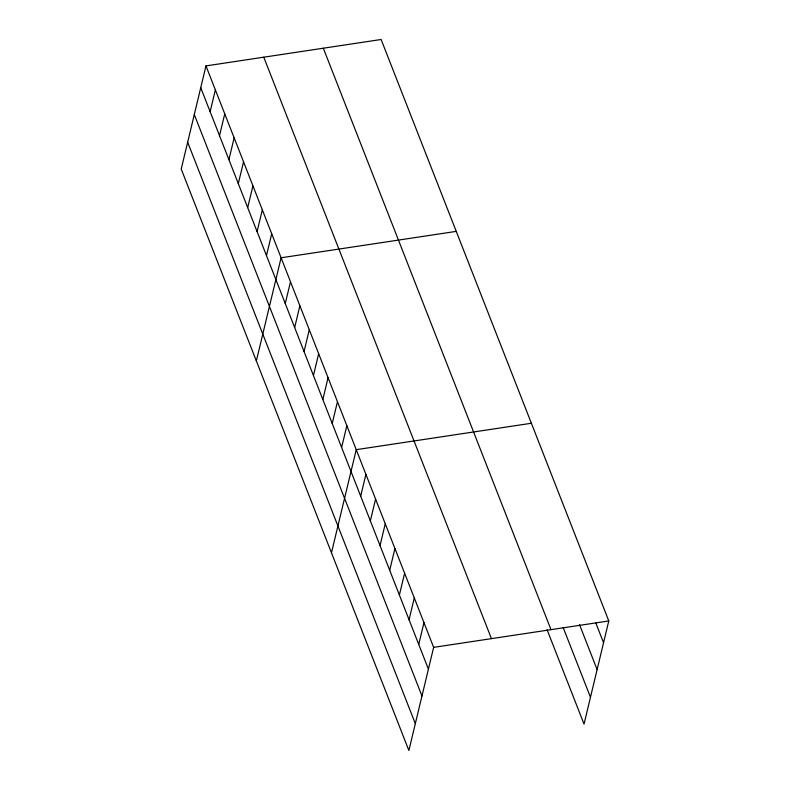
<?xml version="1.0" encoding="UTF-8"?>
<svg xmlns="http://www.w3.org/2000/svg" width="790" height="790" viewBox="0 0 790 790"><rect width="100%" height="100%" fill="white"/><g stroke="black" fill="none" stroke-linecap="round" stroke-linejoin="round"><path stroke-width="1.19" d="M205.973 65.906L181.216 169.05L408.884 750.5L433.641 647.356L205.973 65.906L381.116 39.5L608.784 620.95L584.027 724.094L547.085 629.739M210.13 111.686L215.364 89.892M219.521 135.673L224.755 113.879M228.912 159.649L234.146 137.855M238.304 183.636L243.537 161.841M247.695 207.622L252.928 185.828M257.086 231.608L262.32 209.814M266.477 255.595L271.711 233.8M256.345 360.931L281.102 257.787L456.245 231.381M285.269 303.558L290.493 281.773M294.66 327.544L299.884 305.75M304.051 351.53L309.275 329.736M313.442 375.517L318.666 353.723M322.834 399.503L328.057 377.709M332.225 423.489L337.458 401.695M341.616 447.476L346.85 425.682M331.474 552.803L356.241 449.668L531.384 423.262M360.684 496.169L365.908 474.375M370.352 520.877L375.586 499.082M380.029 545.594L385.263 523.8M389.707 570.301L394.941 548.507M399.385 595.018L404.618 573.224M409.062 619.725L414.296 597.931M418.74 644.442L423.963 622.648M433.641 647.356L608.784 620.95M595.64 622.53L603.56 642.744M579.514 624.663L597.112 669.594M563.201 627.606L590.476 697.254M323.317 48.21L550.995 629.669M263.771 57.196L491.439 638.646M200.739 87.7L428.417 669.15M194.3 114.54L421.969 696M187.655 142.2L415.323 723.65"/></g></svg>
